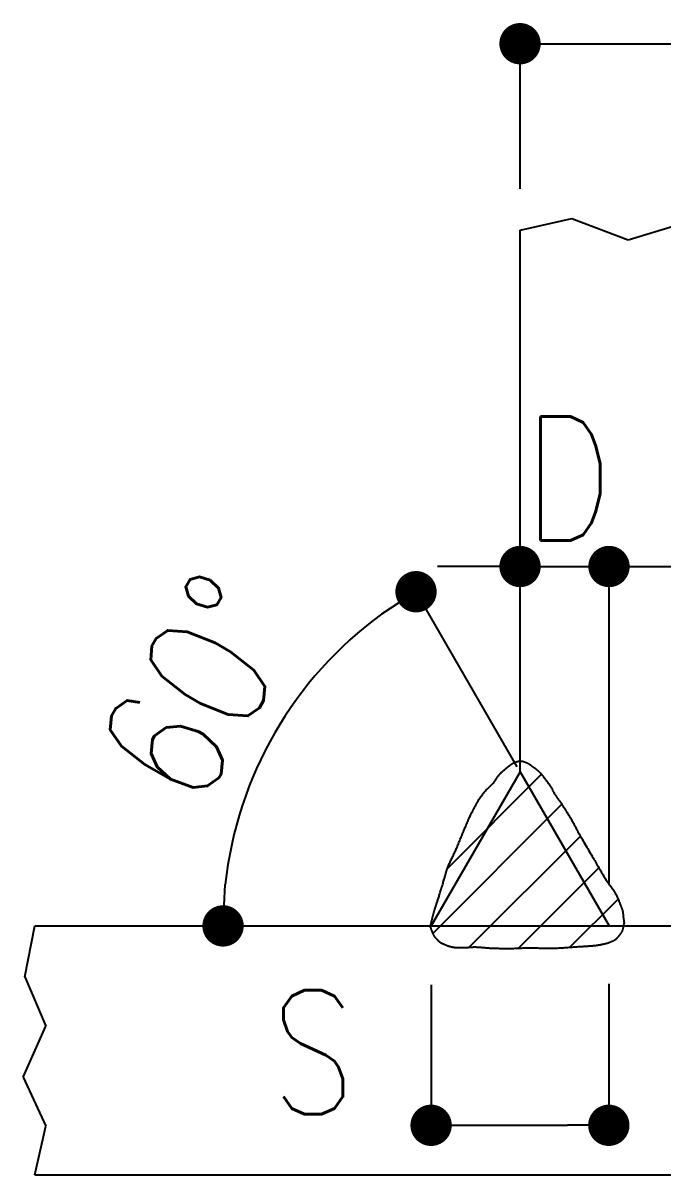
# Model space of a CAD drawing. Header units: millimetres. Extents: x 0 to 29624, y 0 to 14691.
# Drawn here: x 6298.2 to 6422, y 5659.2 to 5882.1 of the extents above; entities that cross this region are included whole.
import ezdxf

# ---------------------------------------------------------------- set-up
doc = ezdxf.new("R2010")
doc.units = ezdxf.units.MM
doc.header["$LTSCALE"] = 5
doc.layers.get('0').update_dxf_attribs({"color": 255})
doc.layers.add('寸法', color=4, linetype='Continuous')
doc.layers.add('金物', color=142, linetype='Continuous')
doc.styles.add('04setumei', font='simplex.shx', dxfattribs={"width": 0.7, "height": 2.5, "bigfont": 'extfont2.shx'})

# ---------------------------------------------------------------- blocks, each defined once
blk = doc.blocks.new('_Dot')
at = {"color": 0, "linetype": 'ByBlock', "lineweight": -2}
blk.add_line((-0.5, 0), (-1, 0), dxfattribs=at)
at = {"color": 0, "linetype": 'ByBlock', "const_width": 0.5}
blk.add_lwpolyline([(-0.25, 0, 1), (0.25, 0, 1)], format="xyb", close=True, dxfattribs=at)

msp = doc.modelspace()

# ---------------------------------------------------------------- linework, layer by layer
at = {"layer": '寸法'}
for p, q in [((6394.346, 5850.012), (6394.346, 5878.063)), ((6402.346, 5878.063), (6437.973, 5878.063)), ((6386.346, 5776.91), (6378.346, 5776.91)), ((6394.346, 5745.175), (6394.346, 5776.91)), ((6394.346, 5776.91), (6411.555, 5776.91)), ((6411.555, 5715.368), (6411.555, 5776.91)), ((6419.555, 5776.91), (6427.555, 5776.91)), ((6393.788, 5738.142), (6374.221, 5772.033)), ((6393.69, 5739.151), (6393.721, 5739.161)), ((6393.721, 5739.161), (6393.751, 5739.17)), ((6393.751, 5739.17), (6393.78, 5739.179)), ((6393.78, 5739.179), (6393.81, 5739.187)), ((6393.81, 5739.187), (6393.84, 5739.195)), ((6393.84, 5739.195), (6393.87, 5739.202)), ((6393.87, 5739.202), (6393.899, 5739.208)), ((6393.899, 5739.208), (6393.927, 5739.214)), ((6393.927, 5739.214), (6393.954, 5739.22)), ((6393.954, 5739.22), (6393.982, 5739.224)), ((6393.982, 5739.224), (6394.009, 5739.228)), ((6394.009, 5739.228), (6394.035, 5739.232)), ((6394.035, 5739.232), (6394.061, 5739.235)), ((6394.061, 5739.235), (6394.088, 5739.238)), ((6394.088, 5739.238), (6394.115, 5739.24)), ((6394.115, 5739.24), (6394.142, 5739.242)), ((6394.142, 5739.242), (6394.169, 5739.244)), ((6394.169, 5739.244), (6394.197, 5739.245)), ((6394.197, 5739.245), (6394.225, 5739.246)), ((6394.225, 5739.246), (6394.254, 5739.247)), ((6394.254, 5739.247), (6394.283, 5739.247)), ((6394.283, 5739.247), (6394.314, 5739.247)), ((6394.314, 5739.247), (6394.346, 5739.247)), ((6394.346, 5739.247), (6394.378, 5739.247)), ((6394.378, 5739.247), (6394.41, 5739.247)), ((6394.41, 5739.247), (6394.442, 5739.247)), ((6394.442, 5739.247), (6394.474, 5739.248)), ((6394.474, 5739.248), (6394.506, 5739.248)), ((6394.506, 5739.248), (6394.539, 5739.248)), ((6394.539, 5739.248), (6394.572, 5739.248)), ((6394.572, 5739.248), (6394.606, 5739.247)), ((6394.606, 5739.247), (6394.641, 5739.246)), ((6394.641, 5739.246), (6394.676, 5739.244)), ((6394.676, 5739.244), (6394.713, 5739.24)), ((6394.713, 5739.24), (6394.751, 5739.236)), ((6394.751, 5739.236), (6394.791, 5739.23)), ((6394.791, 5739.23), (6394.832, 5739.223)), ((6394.832, 5739.223), (6394.875, 5739.215)), ((6394.875, 5739.215), (6394.919, 5739.204)), ((6394.919, 5739.204), (6394.966, 5739.192)), ((6394.966, 5739.192), (6395.016, 5739.178)), ((6395.016, 5739.178), (6395.068, 5739.162)), ((6395.068, 5739.162), (6395.124, 5739.144)), ((6394.346, 5737.175), (6377.137, 5707.368)), ((6390.582, 5736.905), (6390.668, 5736.994)), ((6390.668, 5736.994), (6390.757, 5737.082)), ((6390.757, 5737.082), (6390.849, 5737.169)), ((6390.849, 5737.169), (6390.942, 5737.255)), ((6390.942, 5737.255), (6391.036, 5737.339)), ((6391.036, 5737.339), (6391.131, 5737.422)), ((6391.131, 5737.422), (6391.226, 5737.503)), ((6391.226, 5737.503), (6391.321, 5737.583)), ((6391.321, 5737.583), (6391.414, 5737.66)), ((6391.414, 5737.66), (6391.507, 5737.735)), ((6391.507, 5737.735), (6391.596, 5737.808)), ((6391.596, 5737.808), (6391.683, 5737.878)), ((6391.683, 5737.878), (6391.767, 5737.946)), ((6391.767, 5737.946), (6391.847, 5738.011)), ((6391.847, 5738.011), (6391.922, 5738.072)), ((6391.922, 5738.072), (6391.992, 5738.13)), ((6391.992, 5738.13), (6392.058, 5738.185)), ((6392.058, 5738.185), (6392.12, 5738.237)), ((6392.12, 5738.237), (6392.179, 5738.285)), ((6392.179, 5738.285), (6392.235, 5738.33)), ((6392.235, 5738.33), (6392.288, 5738.372)), ((6392.288, 5738.372), (6392.338, 5738.412)), ((6392.338, 5738.412), (6392.386, 5738.45)), ((6392.386, 5738.45), (6392.432, 5738.485)), ((6392.432, 5738.485), (6392.476, 5738.518)), ((6392.476, 5738.518), (6392.519, 5738.55)), ((6392.519, 5738.55), (6392.561, 5738.58)), ((6392.561, 5738.58), (6392.601, 5738.609)), ((6392.601, 5738.609), (6392.641, 5738.637)), ((6392.641, 5738.637), (6392.68, 5738.664)), ((6392.68, 5738.664), (6392.72, 5738.691)), ((6392.72, 5738.691), (6392.759, 5738.717)), ((6392.759, 5738.717), (6392.799, 5738.743)), ((6392.799, 5738.743), (6392.838, 5738.768)), ((6392.838, 5738.768), (6392.875, 5738.792)), ((6392.875, 5738.792), (6392.912, 5738.813)), ((6392.912, 5738.813), (6392.947, 5738.833)), ((6392.947, 5738.833), (6392.981, 5738.852)), ((6392.981, 5738.852), (6393.013, 5738.869)), ((6393.013, 5738.869), (6393.045, 5738.885)), ((6393.045, 5738.885), (6393.077, 5738.9)), ((6393.077, 5738.9), (6393.107, 5738.915)), ((6393.107, 5738.915), (6393.138, 5738.928)), ((6393.138, 5738.928), (6393.167, 5738.942)), ((6393.167, 5738.942), (6393.197, 5738.954)), ((6393.197, 5738.954), (6393.227, 5738.967)), ((6393.227, 5738.967), (6393.257, 5738.98)), ((6393.257, 5738.98), (6393.287, 5738.992)), ((6393.287, 5738.992), (6393.318, 5739.005)), ((6393.318, 5739.005), (6393.349, 5739.018)), ((6393.349, 5739.018), (6393.381, 5739.032)), ((6393.381, 5739.032), (6393.412, 5739.045)), ((6393.412, 5739.045), (6393.444, 5739.058)), ((6393.444, 5739.058), (6393.475, 5739.071)), ((6393.475, 5739.071), (6393.506, 5739.083)), ((6393.506, 5739.083), (6393.537, 5739.095)), ((6393.537, 5739.095), (6393.568, 5739.108)), ((6393.568, 5739.108), (6393.599, 5739.119)), ((6393.599, 5739.119), (6393.629, 5739.13)), ((6393.629, 5739.13), (6393.66, 5739.141)), ((6393.66, 5739.141), (6393.69, 5739.151)), ((6394.346, 5737.175), (6411.555, 5707.368)), ((6395.124, 5739.144), (6395.183, 5739.125)), ((6395.183, 5739.125), (6395.243, 5739.104)), ((6395.243, 5739.104), (6395.306, 5739.081)), ((6395.306, 5739.081), (6395.369, 5739.058)), ((6395.369, 5739.058), (6395.433, 5739.034)), ((6395.433, 5739.034), (6395.497, 5739.009)), ((6395.497, 5739.009), (6395.561, 5738.983)), ((6395.561, 5738.983), (6395.625, 5738.957)), ((6395.625, 5738.957), (6395.687, 5738.93)), ((6395.687, 5738.93), (6395.748, 5738.904)), ((6395.748, 5738.904), (6395.807, 5738.877)), ((6395.807, 5738.877), (6395.863, 5738.851)), ((6395.863, 5738.851), (6395.917, 5738.825)), ((6395.917, 5738.825), (6395.967, 5738.799)), ((6395.967, 5738.799), (6396.013, 5738.774)), ((6396.013, 5738.774), (6396.057, 5738.749)), ((6396.057, 5738.749), (6396.099, 5738.724)), ((6396.099, 5738.724), (6396.138, 5738.698)), ((6396.138, 5738.698), (6396.175, 5738.673)), ((6396.175, 5738.673), (6396.211, 5738.648)), ((6396.211, 5738.648), (6396.246, 5738.622)), ((6396.246, 5738.622), (6396.28, 5738.596)), ((6396.28, 5738.596), (6396.314, 5738.569)), ((6396.314, 5738.569), (6396.347, 5738.542)), ((6396.347, 5738.542), (6396.382, 5738.514)), ((6396.382, 5738.514), (6396.416, 5738.486)), ((6396.416, 5738.486), (6396.451, 5738.458)), ((6396.451, 5738.458), (6396.488, 5738.428)), ((6396.488, 5738.428), (6396.527, 5738.398)), ((6396.527, 5738.398), (6396.567, 5738.367)), ((6396.567, 5738.367), (6396.61, 5738.335)), ((6396.61, 5738.335), (6396.654, 5738.302)), ((6396.654, 5738.302), (6396.7, 5738.269)), ((6396.7, 5738.269), (6396.746, 5738.236)), ((6396.746, 5738.236), (6396.794, 5738.202)), ((6396.794, 5738.202), (6396.842, 5738.168)), ((6396.842, 5738.168), (6396.891, 5738.134)), ((6396.891, 5738.134), (6396.941, 5738.098)), ((6396.941, 5738.098), (6396.991, 5738.063)), ((6396.991, 5738.063), (6397.042, 5738.026)), ((6397.042, 5738.026), (6397.094, 5737.988)), ((6397.094, 5737.988), (6397.146, 5737.949)), ((6397.146, 5737.949), (6397.198, 5737.909)), ((6397.198, 5737.909), (6397.251, 5737.868)), ((6397.251, 5737.868), (6397.305, 5737.826)), ((6397.305, 5737.826), (6397.359, 5737.783)), ((6397.359, 5737.783), (6397.413, 5737.738)), ((6397.413, 5737.738), (6397.468, 5737.691)), ((6397.468, 5737.691), (6397.522, 5737.645)), ((6397.522, 5737.645), (6397.574, 5737.6)), ((6397.574, 5737.6), (6397.626, 5737.557)), ((6397.626, 5737.557), (6397.678, 5737.514)), ((6397.678, 5737.514), (6397.73, 5737.471)), ((6397.73, 5737.471), (6397.781, 5737.428)), ((6397.781, 5737.428), (6397.834, 5737.383)), ((6397.834, 5737.383), (6397.887, 5737.336)), ((6397.887, 5737.336), (6397.942, 5737.287)), ((6397.942, 5737.287), (6397.998, 5737.234)), ((6397.998, 5737.234), (6398.057, 5737.178)), ((6398.057, 5737.178), (6398.117, 5737.117)), ((6398.117, 5737.117), (6398.181, 5737.051)), ((6398.181, 5737.051), (6398.247, 5736.98)), ((6398.247, 5736.98), (6398.317, 5736.902)), ((6380.291, 5718.505), (6398.488, 5736.702)), ((6388.779, 5734.599), (6388.904, 5734.722)), ((6388.904, 5734.722), (6389.024, 5734.843)), ((6389.024, 5734.843), (6389.138, 5734.964)), ((6389.138, 5734.964), (6389.244, 5735.084)), ((6389.244, 5735.084), (6389.344, 5735.202)), ((6389.344, 5735.202), (6389.436, 5735.318)), ((6389.436, 5735.318), (6389.522, 5735.431)), ((6389.522, 5735.431), (6389.603, 5735.542)), ((6389.603, 5735.542), (6389.679, 5735.651)), ((6389.679, 5735.651), (6389.751, 5735.757)), ((6389.751, 5735.757), (6389.82, 5735.862)), ((6389.82, 5735.862), (6389.886, 5735.964)), ((6389.886, 5735.964), (6389.951, 5736.064)), ((6389.951, 5736.064), (6390.015, 5736.163)), ((6390.015, 5736.163), (6390.079, 5736.26)), ((6390.079, 5736.26), (6390.143, 5736.356)), ((6390.143, 5736.356), (6390.208, 5736.45)), ((6390.208, 5736.45), (6390.276, 5736.543)), ((6390.276, 5736.543), (6390.347, 5736.635)), ((6390.347, 5736.635), (6390.421, 5736.726)), ((6390.421, 5736.726), (6390.499, 5736.816)), ((6390.499, 5736.816), (6390.582, 5736.905)), ((6398.317, 5736.902), (6398.391, 5736.818)), ((6398.391, 5736.818), (6398.468, 5736.726)), ((6398.468, 5736.726), (6398.552, 5736.625)), ((6398.552, 5736.625), (6398.643, 5736.513)), ((6398.643, 5736.513), (6398.739, 5736.393)), ((6398.739, 5736.393), (6398.841, 5736.264)), ((6398.841, 5736.264), (6398.947, 5736.129)), ((6398.947, 5736.129), (6399.056, 5735.988)), ((6399.056, 5735.988), (6399.166, 5735.843)), ((6399.166, 5735.843), (6399.279, 5735.695)), ((6399.279, 5735.695), (6399.391, 5735.546)), ((6399.391, 5735.546), (6399.503, 5735.396)), ((6399.503, 5735.396), (6399.613, 5735.247)), ((6399.613, 5735.247), (6399.72, 5735.1)), ((6399.72, 5735.1), (6399.824, 5734.956)), ((6399.824, 5734.956), (6399.923, 5734.817)), ((6399.923, 5734.817), (6400.017, 5734.683)), ((6386.747, 5732.383), (6386.872, 5732.565)), ((6386.872, 5732.565), (6386.997, 5732.741)), ((6386.997, 5732.741), (6387.125, 5732.91)), ((6387.125, 5732.91), (6387.257, 5733.073)), ((6387.257, 5733.073), (6387.393, 5733.231)), ((6387.393, 5733.231), (6387.531, 5733.385)), ((6387.531, 5733.385), (6387.671, 5733.534)), ((6387.671, 5733.534), (6387.813, 5733.678)), ((6387.813, 5733.678), (6387.955, 5733.819)), ((6387.955, 5733.819), (6388.097, 5733.956)), ((6388.097, 5733.956), (6388.239, 5734.09)), ((6388.239, 5734.09), (6388.378, 5734.22)), ((6388.378, 5734.22), (6388.515, 5734.349)), ((6388.515, 5734.349), (6388.649, 5734.475)), ((6388.649, 5734.475), (6388.779, 5734.599)), ((6400.017, 5734.683), (6400.104, 5734.557)), ((6400.104, 5734.557), (6400.184, 5734.439)), ((6400.184, 5734.439), (6400.255, 5734.329)), ((6400.255, 5734.329), (6400.321, 5734.224)), ((6400.321, 5734.224), (6400.379, 5734.124)), ((6400.379, 5734.124), (6400.433, 5734.028)), ((6400.433, 5734.028), (6400.483, 5733.937)), ((6400.483, 5733.937), (6400.528, 5733.848)), ((6400.528, 5733.848), (6400.571, 5733.761)), ((6400.571, 5733.761), (6400.613, 5733.676)), ((6400.613, 5733.676), (6400.653, 5733.591)), ((6400.653, 5733.591), (6400.693, 5733.508)), ((6400.693, 5733.508), (6400.734, 5733.423)), ((6400.734, 5733.423), (6400.777, 5733.337)), ((6400.777, 5733.337), (6400.821, 5733.249)), ((6400.821, 5733.249), (6400.869, 5733.159)), ((6400.869, 5733.159), (6400.922, 5733.066)), ((6400.922, 5733.066), (6400.978, 5732.969)), ((6400.978, 5732.969), (6401.041, 5732.867)), ((6401.041, 5732.867), (6401.109, 5732.762)), ((6401.109, 5732.762), (6401.179, 5732.658)), ((6401.179, 5732.658), (6401.25, 5732.552)), ((6401.25, 5732.552), (6401.324, 5732.446)), ((6377.442, 5705.921), (6402.422, 5730.901)), ((6385.422, 5730.096), (6385.536, 5730.313)), ((6385.536, 5730.313), (6385.652, 5730.53)), ((6385.652, 5730.53), (6385.77, 5730.747)), ((6385.77, 5730.747), (6385.888, 5730.962)), ((6385.888, 5730.962), (6386.008, 5731.176)), ((6386.008, 5731.176), (6386.129, 5731.387)), ((6386.129, 5731.387), (6386.251, 5731.595)), ((6386.251, 5731.595), (6386.374, 5731.799)), ((6386.374, 5731.799), (6386.498, 5731.999)), ((6386.498, 5731.999), (6386.622, 5732.194)), ((6386.622, 5732.194), (6386.747, 5732.383)), ((6401.324, 5732.446), (6401.4, 5732.339)), ((6401.4, 5732.339), (6401.477, 5732.231)), ((6401.477, 5732.231), (6401.557, 5732.121)), ((6401.557, 5732.121), (6401.639, 5732.01)), ((6401.639, 5732.01), (6401.722, 5731.897)), ((6401.722, 5731.897), (6401.806, 5731.781)), ((6401.806, 5731.781), (6401.892, 5731.663)), ((6401.892, 5731.663), (6401.979, 5731.542)), ((6401.979, 5731.542), (6402.067, 5731.419)), ((6402.067, 5731.419), (6402.156, 5731.292)), ((6402.156, 5731.292), (6402.246, 5731.161)), ((6402.246, 5731.161), (6402.338, 5731.027)), ((6402.338, 5731.027), (6402.43, 5730.889)), ((6402.43, 5730.889), (6402.523, 5730.747)), ((6402.523, 5730.747), (6402.619, 5730.601)), ((6402.619, 5730.601), (6402.717, 5730.452)), ((6402.717, 5730.452), (6402.816, 5730.298)), ((6402.816, 5730.298), (6402.918, 5730.142)), ((6384.384, 5727.975), (6384.479, 5728.187)), ((6384.479, 5728.187), (6384.575, 5728.399)), ((6384.575, 5728.399), (6384.674, 5728.61)), ((6384.674, 5728.61), (6384.774, 5728.821)), ((6384.774, 5728.821), (6384.877, 5729.031)), ((6384.877, 5729.031), (6384.981, 5729.24)), ((6384.981, 5729.24), (6385.088, 5729.451)), ((6385.088, 5729.451), (6385.197, 5729.664)), ((6385.197, 5729.664), (6385.309, 5729.879)), ((6385.309, 5729.879), (6385.422, 5730.096)), ((6402.918, 5730.142), (6403.021, 5729.983)), ((6403.021, 5729.983), (6403.124, 5729.821)), ((6403.124, 5729.821), (6403.229, 5729.656)), ((6403.229, 5729.656), (6403.335, 5729.489)), ((6403.335, 5729.489), (6403.441, 5729.321)), ((6403.441, 5729.321), (6403.547, 5729.15)), ((6403.547, 5729.15), (6403.654, 5728.979)), ((6403.654, 5728.979), (6403.76, 5728.806)), ((6403.76, 5728.806), (6403.866, 5728.632)), ((6403.866, 5728.632), (6403.971, 5728.457)), ((6403.971, 5728.457), (6404.076, 5728.282)), ((6404.076, 5728.282), (6404.179, 5728.106)), ((6404.179, 5728.106), (6404.28, 5727.933)), ((6383.39, 5725.633), (6383.48, 5725.846)), ((6383.48, 5725.846), (6383.57, 5726.058)), ((6383.57, 5726.058), (6383.659, 5726.271)), ((6383.659, 5726.271), (6383.748, 5726.484)), ((6383.748, 5726.484), (6383.837, 5726.697)), ((6383.837, 5726.697), (6383.927, 5726.911)), ((6383.927, 5726.911), (6384.017, 5727.124)), ((6384.017, 5727.124), (6384.107, 5727.337)), ((6384.107, 5727.337), (6384.198, 5727.55)), ((6384.198, 5727.55), (6384.29, 5727.762)), ((6384.29, 5727.762), (6384.384, 5727.975)), ((6404.28, 5727.933), (6404.378, 5727.761)), ((6404.378, 5727.761), (6404.473, 5727.591)), ((6404.473, 5727.591), (6404.567, 5727.423)), ((6404.567, 5727.423), (6404.66, 5727.254)), ((6404.66, 5727.254), (6404.752, 5727.084)), ((6404.752, 5727.084), (6404.844, 5726.912)), ((6404.844, 5726.912), (6404.937, 5726.738)), ((6404.937, 5726.738), (6405.032, 5726.561)), ((6405.032, 5726.561), (6405.129, 5726.38)), ((6405.129, 5726.38), (6405.228, 5726.194)), ((6405.228, 5726.194), (6405.332, 5726.002)), ((6405.332, 5726.002), (6405.44, 5725.803)), ((6405.44, 5725.803), (6405.553, 5725.597)), ((6382.511, 5723.481), (6382.597, 5723.696)), ((6382.597, 5723.696), (6382.684, 5723.911)), ((6382.684, 5723.911), (6382.771, 5724.127)), ((6382.771, 5724.127), (6382.858, 5724.343)), ((6382.858, 5724.343), (6382.945, 5724.559)), ((6382.945, 5724.559), (6383.033, 5724.776)), ((6383.033, 5724.776), (6383.121, 5724.991)), ((6383.121, 5724.991), (6383.21, 5725.206)), ((6383.21, 5725.206), (6383.3, 5725.42)), ((6383.3, 5725.42), (6383.39, 5725.633)), ((6384.493, 5703.237), (6406.02, 5724.765)), ((6405.553, 5725.597), (6405.672, 5725.383)), ((6405.672, 5725.383), (6405.797, 5725.159)), ((6405.797, 5725.159), (6405.928, 5724.926)), ((6405.928, 5724.926), (6406.069, 5724.679)), ((6406.069, 5724.679), (6406.219, 5724.417)), ((6406.219, 5724.417), (6406.377, 5724.142)), ((6406.377, 5724.142), (6406.542, 5723.856)), ((6406.542, 5723.856), (6406.713, 5723.56)), ((6406.713, 5723.56), (6406.888, 5723.258)), ((6381.54, 5721.232), (6381.633, 5721.43)), ((6381.633, 5721.43), (6381.726, 5721.628)), ((6381.726, 5721.628), (6381.816, 5721.827)), ((6381.816, 5721.827), (6381.905, 5722.026)), ((6381.905, 5722.026), (6381.992, 5722.227)), ((6381.992, 5722.227), (6382.079, 5722.431)), ((6382.079, 5722.431), (6382.166, 5722.637)), ((6382.166, 5722.637), (6382.252, 5722.846)), ((6382.252, 5722.846), (6382.338, 5723.056)), ((6382.338, 5723.056), (6382.425, 5723.268)), ((6382.425, 5723.268), (6382.511, 5723.481)), ((6406.888, 5723.258), (6407.067, 5722.95)), ((6407.067, 5722.95), (6407.249, 5722.638)), ((6407.249, 5722.638), (6407.431, 5722.324)), ((6407.431, 5722.324), (6407.613, 5722.012)), ((6407.613, 5722.012), (6407.795, 5721.701)), ((6407.795, 5721.701), (6407.973, 5721.395)), ((6407.973, 5721.395), (6408.148, 5721.095)), ((6380.488, 5719.011), (6380.56, 5719.182)), ((6380.56, 5719.182), (6380.637, 5719.355)), ((6380.637, 5719.355), (6380.718, 5719.532)), ((6380.718, 5719.532), (6380.802, 5719.712)), ((6380.802, 5719.712), (6380.889, 5719.895)), ((6380.889, 5719.895), (6380.978, 5720.08)), ((6380.978, 5720.08), (6381.07, 5720.267)), ((6381.07, 5720.267), (6381.162, 5720.457)), ((6381.162, 5720.457), (6381.256, 5720.648)), ((6381.256, 5720.648), (6381.351, 5720.842)), ((6381.351, 5720.842), (6381.445, 5721.036)), ((6381.445, 5721.036), (6381.54, 5721.232)), ((6408.148, 5721.095), (6408.319, 5720.803)), ((6408.319, 5720.803), (6408.483, 5720.521)), ((6408.483, 5720.521), (6408.641, 5720.252)), ((6408.641, 5720.252), (6408.791, 5719.996)), ((6408.791, 5719.996), (6408.933, 5719.752)), ((6408.933, 5719.752), (6409.072, 5719.514)), ((6409.072, 5719.514), (6409.206, 5719.283)), ((6409.206, 5719.283), (6409.337, 5719.057)), ((6379.774, 5716.735), (6379.817, 5716.888)), ((6379.817, 5716.888), (6379.858, 5717.035)), ((6379.858, 5717.035), (6379.896, 5717.177)), ((6379.896, 5717.177), (6379.933, 5717.313)), ((6379.933, 5717.313), (6379.968, 5717.447)), ((6379.968, 5717.447), (6380.004, 5717.578)), ((6380.004, 5717.578), (6380.04, 5717.709)), ((6380.04, 5717.709), (6380.076, 5717.839)), ((6380.076, 5717.839), (6380.115, 5717.97)), ((6380.115, 5717.97), (6380.157, 5718.104)), ((6380.157, 5718.104), (6380.2, 5718.241)), ((6380.2, 5718.241), (6380.248, 5718.382)), ((6380.248, 5718.382), (6380.3, 5718.529)), ((6380.3, 5718.529), (6380.357, 5718.683)), ((6380.357, 5718.683), (6380.419, 5718.844)), ((6380.419, 5718.844), (6380.488, 5719.011)), ((6394.054, 5703.064), (6409.598, 5718.607)), ((6409.337, 5719.057), (6409.464, 5718.837)), ((6409.464, 5718.837), (6409.589, 5718.622)), ((6409.589, 5718.622), (6409.711, 5718.412)), ((6409.711, 5718.412), (6409.83, 5718.207)), ((6409.83, 5718.207), (6409.947, 5718.005)), ((6409.947, 5718.005), (6410.064, 5717.807)), ((6410.064, 5717.807), (6410.178, 5717.613)), ((6410.178, 5717.613), (6410.292, 5717.422)), ((6410.292, 5717.422), (6410.405, 5717.233)), ((6410.405, 5717.233), (6410.518, 5717.047)), ((6410.518, 5717.047), (6410.63, 5716.863)), ((6379.115, 5714.539), (6379.182, 5714.761)), ((6379.182, 5714.761), (6379.248, 5714.982)), ((6379.248, 5714.982), (6379.314, 5715.202)), ((6379.314, 5715.202), (6379.38, 5715.418)), ((6379.38, 5715.418), (6379.443, 5715.629)), ((6379.443, 5715.629), (6379.505, 5715.835)), ((6379.505, 5715.835), (6379.565, 5716.034)), ((6379.565, 5716.034), (6379.623, 5716.224)), ((6379.623, 5716.224), (6379.677, 5716.404)), ((6379.677, 5716.404), (6379.728, 5716.574)), ((6379.728, 5716.574), (6379.774, 5716.735)), ((6410.63, 5716.863), (6410.744, 5716.68)), ((6410.744, 5716.68), (6410.858, 5716.498)), ((6410.858, 5716.498), (6410.973, 5716.319)), ((6410.973, 5716.319), (6411.088, 5716.144)), ((6411.088, 5716.144), (6411.205, 5715.973)), ((6411.205, 5715.973), (6411.321, 5715.806)), ((6411.321, 5715.806), (6411.436, 5715.642)), ((6411.436, 5715.642), (6411.551, 5715.481)), ((6411.551, 5715.481), (6411.666, 5715.323)), ((6411.666, 5715.323), (6411.778, 5715.168)), ((6411.778, 5715.168), (6411.89, 5715.015)), ((6411.89, 5715.015), (6411.999, 5714.863)), ((6411.999, 5714.863), (6412.106, 5714.713)), ((6412.106, 5714.713), (6412.211, 5714.565)), ((6378.457, 5712.401), (6378.51, 5712.565)), ((6378.51, 5712.565), (6378.563, 5712.732)), ((6378.563, 5712.732), (6378.616, 5712.903)), ((6378.616, 5712.903), (6378.672, 5713.081)), ((6378.672, 5713.081), (6378.73, 5713.27)), ((6378.73, 5713.27), (6378.79, 5713.467)), ((6378.79, 5713.467), (6378.853, 5713.672)), ((6378.853, 5713.672), (6378.917, 5713.883)), ((6378.917, 5713.883), (6378.982, 5714.098)), ((6378.982, 5714.098), (6379.048, 5714.318)), ((6379.048, 5714.318), (6379.115, 5714.539)), ((6403.971, 5703.246), (6413.298, 5712.572)), ((6412.211, 5714.565), (6412.312, 5714.418)), ((6412.312, 5714.418), (6412.41, 5714.271)), ((6412.41, 5714.271), (6412.505, 5714.125)), ((6412.505, 5714.125), (6412.596, 5713.979)), ((6412.596, 5713.979), (6412.683, 5713.833)), ((6412.683, 5713.833), (6412.765, 5713.687)), ((6412.765, 5713.687), (6412.845, 5713.539)), ((6412.845, 5713.539), (6412.921, 5713.392)), ((6412.921, 5713.392), (6412.994, 5713.244)), ((6412.994, 5713.244), (6413.064, 5713.097)), ((6413.064, 5713.097), (6413.132, 5712.951)), ((6413.132, 5712.951), (6413.197, 5712.807)), ((6413.197, 5712.807), (6413.259, 5712.664)), ((6413.259, 5712.664), (6413.319, 5712.523)), ((6413.319, 5712.523), (6413.376, 5712.385)), ((6377.73, 5710.142), (6377.756, 5710.228)), ((6377.756, 5710.228), (6377.783, 5710.32)), ((6377.783, 5710.32), (6377.812, 5710.418)), ((6377.812, 5710.418), (6377.844, 5710.521)), ((6377.844, 5710.521), (6377.878, 5710.631)), ((6377.878, 5710.631), (6377.914, 5710.744)), ((6377.914, 5710.744), (6377.952, 5710.861)), ((6377.952, 5710.861), (6377.991, 5710.982)), ((6377.991, 5710.982), (6378.032, 5711.107)), ((6378.032, 5711.107), (6378.074, 5711.235)), ((6378.074, 5711.235), (6378.118, 5711.367)), ((6378.118, 5711.367), (6378.163, 5711.503)), ((6378.163, 5711.503), (6378.209, 5711.643)), ((6378.209, 5711.643), (6378.257, 5711.787)), ((6378.257, 5711.787), (6378.306, 5711.935)), ((6378.306, 5711.935), (6378.355, 5712.087)), ((6378.355, 5712.087), (6378.406, 5712.242)), ((6378.406, 5712.242), (6378.457, 5712.401)), ((6413.376, 5712.385), (6413.431, 5712.251)), ((6413.431, 5712.251), (6413.484, 5712.119)), ((6413.484, 5712.119), (6413.536, 5711.992)), ((6413.536, 5711.992), (6413.585, 5711.869)), ((6413.585, 5711.869), (6413.633, 5711.75)), ((6413.633, 5711.75), (6413.679, 5711.636)), ((6413.679, 5711.636), (6413.723, 5711.529)), ((6413.723, 5711.529), (6413.765, 5711.427)), ((6413.765, 5711.427), (6413.805, 5711.332)), ((6413.805, 5711.332), (6413.841, 5711.243)), ((6413.841, 5711.243), (6413.875, 5711.158)), ((6413.875, 5711.158), (6413.907, 5711.079)), ((6413.907, 5711.079), (6413.936, 5711.003)), ((6413.936, 5711.003), (6413.964, 5710.931)), ((6413.964, 5710.931), (6413.99, 5710.861)), ((6413.99, 5710.861), (6414.014, 5710.794)), ((6414.014, 5710.794), (6414.036, 5710.728)), ((6414.036, 5710.728), (6414.057, 5710.664)), ((6414.057, 5710.664), (6414.078, 5710.599)), ((6414.078, 5710.599), (6414.097, 5710.535)), ((6414.097, 5710.535), (6414.116, 5710.47)), ((6414.116, 5710.47), (6414.134, 5710.404)), ((6414.134, 5710.404), (6414.152, 5710.336)), ((6414.152, 5710.336), (6414.169, 5710.265)), ((6414.169, 5710.265), (6414.186, 5710.193)), ((6414.186, 5710.193), (6414.2, 5710.122)), ((6377.176, 5707.941), (6377.187, 5707.991)), ((6377.187, 5707.991), (6377.198, 5708.043)), ((6377.198, 5708.043), (6377.21, 5708.096)), ((6377.21, 5708.096), (6377.222, 5708.151)), ((6377.222, 5708.151), (6377.234, 5708.206)), ((6377.234, 5708.206), (6377.247, 5708.264)), ((6377.247, 5708.264), (6377.261, 5708.322)), ((6377.261, 5708.322), (6377.275, 5708.382)), ((6377.275, 5708.382), (6377.289, 5708.444)), ((6377.289, 5708.444), (6377.304, 5708.506)), ((6377.304, 5708.506), (6377.319, 5708.57)), ((6377.319, 5708.57), (6377.334, 5708.635)), ((6377.334, 5708.635), (6377.35, 5708.7)), ((6377.35, 5708.7), (6377.367, 5708.767)), ((6377.367, 5708.767), (6377.383, 5708.834)), ((6377.383, 5708.834), (6377.4, 5708.902)), ((6377.4, 5708.902), (6377.417, 5708.97)), ((6377.417, 5708.97), (6377.435, 5709.039)), ((6377.435, 5709.039), (6377.452, 5709.108)), ((6377.452, 5709.108), (6377.47, 5709.177)), ((6377.47, 5709.177), (6377.488, 5709.247)), ((6377.488, 5709.247), (6377.507, 5709.316)), ((6377.507, 5709.316), (6377.524, 5709.382)), ((6377.524, 5709.382), (6377.541, 5709.447)), ((6377.541, 5709.447), (6377.557, 5709.511)), ((6377.557, 5709.511), (6377.574, 5709.575)), ((6377.574, 5709.575), (6377.591, 5709.639)), ((6377.591, 5709.639), (6377.608, 5709.704)), ((6377.608, 5709.704), (6377.626, 5709.77)), ((6377.626, 5709.77), (6377.644, 5709.839)), ((6377.644, 5709.839), (6377.664, 5709.909)), ((6377.664, 5709.909), (6377.684, 5709.983)), ((6377.684, 5709.983), (6377.706, 5710.06)), ((6377.706, 5710.06), (6377.73, 5710.142)), ((6414.2, 5710.122), (6414.213, 5710.052)), ((6414.213, 5710.052), (6414.225, 5709.981)), ((6414.225, 5709.981), (6414.235, 5709.912)), ((6414.235, 5709.912), (6414.244, 5709.843)), ((6414.244, 5709.843), (6414.251, 5709.774)), ((6414.251, 5709.774), (6414.259, 5709.705)), ((6414.259, 5709.705), (6414.265, 5709.636)), ((6414.265, 5709.636), (6414.271, 5709.567)), ((6414.271, 5709.567), (6414.277, 5709.498)), ((6414.277, 5709.498), (6414.283, 5709.429)), ((6414.283, 5709.429), (6414.289, 5709.359)), ((6414.289, 5709.359), (6414.295, 5709.289)), ((6414.295, 5709.289), (6414.302, 5709.219)), ((6414.302, 5709.219), (6414.31, 5709.147)), ((6414.31, 5709.147), (6414.318, 5709.076)), ((6414.318, 5709.076), (6414.327, 5709.002)), ((6414.327, 5709.002), (6414.337, 5708.928)), ((6414.337, 5708.928), (6414.348, 5708.851)), ((6414.348, 5708.851), (6414.359, 5708.774)), ((6414.359, 5708.774), (6414.371, 5708.696)), ((6414.371, 5708.696), (6414.382, 5708.617)), ((6414.382, 5708.617), (6414.394, 5708.538)), ((6414.394, 5708.538), (6414.405, 5708.46)), ((6414.405, 5708.46), (6414.416, 5708.382)), ((6414.416, 5708.382), (6414.427, 5708.304)), ((6414.427, 5708.304), (6414.436, 5708.228)), ((6414.436, 5708.228), (6414.445, 5708.153)), ((6414.445, 5708.153), (6414.452, 5708.08)), ((6414.452, 5708.08), (6414.458, 5708.009)), ((6414.458, 5708.009), (6414.463, 5707.941)), ((6377.049, 5707.123), (6377.05, 5707.148)), ((6377.05, 5707.099), (6377.049, 5707.123)), ((6377.05, 5707.148), (6377.051, 5707.173)), ((6377.05, 5707.075), (6377.05, 5707.099)), ((6377.05, 5707.075), (6377.052, 5707.049)), ((6377.051, 5707.173), (6377.053, 5707.198)), ((6377.052, 5707.049), (6377.054, 5707.023)), ((6377.053, 5707.198), (6377.056, 5707.224)), ((6377.054, 5707.023), (6377.058, 5706.997)), ((6377.056, 5707.224), (6377.058, 5707.252)), ((6377.058, 5707.252), (6377.062, 5707.281)), ((6377.058, 5706.997), (6377.062, 5706.968)), ((6377.062, 5707.281), (6377.065, 5707.312)), ((6377.062, 5706.968), (6377.067, 5706.938)), ((6377.065, 5707.312), (6377.069, 5707.345)), ((6377.067, 5706.938), (6377.074, 5706.906)), ((6377.069, 5707.345), (6377.074, 5707.38)), ((6377.074, 5707.38), (6377.078, 5707.417)), ((6377.074, 5706.906), (6377.081, 5706.873)), ((6377.078, 5707.417), (6377.084, 5707.455)), ((6377.081, 5706.873), (6377.089, 5706.839)), ((6377.084, 5707.455), (6377.09, 5707.494)), ((6377.089, 5706.839), (6377.098, 5706.805)), ((6377.09, 5707.494), (6377.096, 5707.534)), ((6377.096, 5707.534), (6377.103, 5707.575)), ((6377.098, 5706.805), (6377.108, 5706.77)), ((6377.103, 5707.575), (6377.11, 5707.617)), ((6377.108, 5706.77), (6377.119, 5706.736)), ((6377.11, 5707.617), (6377.118, 5707.66)), ((6377.118, 5707.66), (6377.127, 5707.704)), ((6377.119, 5706.736), (6377.131, 5706.7)), ((6377.127, 5707.704), (6377.136, 5707.749)), ((6377.131, 5706.7), (6377.143, 5706.664)), ((6377.136, 5707.749), (6377.145, 5707.795)), ((6377.143, 5706.664), (6377.156, 5706.627)), ((6377.145, 5707.795), (6377.155, 5707.843)), ((6377.155, 5707.843), (6377.165, 5707.891)), ((6377.156, 5706.627), (6377.17, 5706.589)), ((6377.165, 5707.891), (6377.176, 5707.941)), ((6377.17, 5706.589), (6377.185, 5706.551)), ((6377.185, 5706.551), (6377.2, 5706.511)), ((6377.2, 5706.511), (6377.217, 5706.471)), ((6377.217, 5706.471), (6377.234, 5706.43)), ((6377.234, 5706.43), (6377.252, 5706.388)), ((6377.252, 5706.388), (6377.271, 5706.344)), ((6377.271, 5706.344), (6377.291, 5706.3)), ((6377.291, 5706.3), (6377.311, 5706.254)), ((6377.311, 5706.254), (6377.331, 5706.207)), ((6377.331, 5706.207), (6377.35, 5706.159)), ((6377.35, 5706.159), (6377.37, 5706.11)), ((6377.37, 5706.11), (6377.389, 5706.061)), ((6377.389, 5706.061), (6377.408, 5706.01)), ((6377.408, 5706.01), (6377.428, 5705.958)), ((6377.428, 5705.958), (6377.449, 5705.905)), ((6377.449, 5705.905), (6377.471, 5705.851)), ((6377.471, 5705.851), (6377.495, 5705.797)), ((6377.495, 5705.797), (6377.52, 5705.741)), ((6377.52, 5705.741), (6377.548, 5705.685)), ((6413.718, 5705.712), (6413.762, 5705.768)), ((6413.762, 5705.768), (6413.805, 5705.824)), ((6413.805, 5705.824), (6413.847, 5705.88)), ((6413.847, 5705.88), (6413.889, 5705.935)), ((6413.889, 5705.935), (6413.928, 5705.99)), ((6413.928, 5705.99), (6413.966, 5706.045)), ((6413.966, 5706.045), (6414.002, 5706.099)), ((6414.002, 5706.099), (6414.036, 5706.151)), ((6414.036, 5706.151), (6414.067, 5706.202)), ((6414.067, 5706.202), (6414.095, 5706.251)), ((6414.095, 5706.251), (6414.12, 5706.299)), ((6414.12, 5706.299), (6414.142, 5706.345)), ((6414.142, 5706.345), (6414.162, 5706.39)), ((6414.162, 5706.39), (6414.18, 5706.435)), ((6414.18, 5706.435), (6414.195, 5706.478)), ((6414.195, 5706.478), (6414.209, 5706.521)), ((6414.209, 5706.521), (6414.222, 5706.564)), ((6414.222, 5706.564), (6414.234, 5706.606)), ((6414.234, 5706.606), (6414.244, 5706.648)), ((6414.244, 5706.648), (6414.253, 5706.69)), ((6414.253, 5706.69), (6414.263, 5706.732)), ((6414.263, 5706.732), (6414.271, 5706.775)), ((6414.271, 5706.775), (6414.28, 5706.818)), ((6414.28, 5706.818), (6414.289, 5706.861)), ((6414.289, 5706.861), (6414.298, 5706.904)), ((6414.298, 5706.904), (6414.307, 5706.949)), ((6414.307, 5706.949), (6414.318, 5706.994)), ((6414.318, 5706.994), (6414.329, 5707.04)), ((6414.329, 5707.04), (6414.341, 5707.084)), ((6414.341, 5707.084), (6414.352, 5707.128)), ((6414.352, 5707.128), (6414.364, 5707.172)), ((6414.364, 5707.172), (6414.376, 5707.216)), ((6414.376, 5707.216), (6414.388, 5707.259)), ((6414.388, 5707.259), (6414.399, 5707.303)), ((6414.399, 5707.303), (6414.41, 5707.348)), ((6414.41, 5707.348), (6414.42, 5707.393)), ((6414.42, 5707.393), (6414.43, 5707.44)), ((6414.43, 5707.44), (6414.439, 5707.488)), ((6414.439, 5707.488), (6414.447, 5707.537)), ((6414.447, 5707.537), (6414.454, 5707.587)), ((6414.454, 5707.587), (6414.459, 5707.64)), ((6414.459, 5707.64), (6414.463, 5707.695)), ((6414.463, 5707.941), (6414.466, 5707.875)), ((6414.463, 5707.695), (6414.466, 5707.752)), ((6414.466, 5707.875), (6414.467, 5707.812)), ((6414.466, 5707.752), (6414.467, 5707.812)), ((6377.548, 5705.685), (6377.578, 5705.628)), ((6377.578, 5705.628), (6377.611, 5705.57)), ((6377.611, 5705.57), (6377.647, 5705.511)), ((6377.647, 5705.511), (6377.686, 5705.452)), ((6377.686, 5705.452), (6377.729, 5705.392)), ((6377.729, 5705.392), (6377.776, 5705.331)), ((6377.776, 5705.331), (6377.827, 5705.269)), ((6377.827, 5705.269), (6377.879, 5705.204)), ((6377.879, 5705.204), (6377.933, 5705.137)), ((6377.933, 5705.137), (6377.989, 5705.069)), ((6377.989, 5705.069), (6378.048, 5705)), ((6378.048, 5705), (6378.109, 5704.929)), ((6378.109, 5704.929), (6378.173, 5704.858)), ((6378.173, 5704.858), (6378.239, 5704.787)), ((6378.239, 5704.787), (6378.308, 5704.715)), ((6378.308, 5704.715), (6378.381, 5704.643)), ((6378.381, 5704.643), (6378.456, 5704.572)), ((6378.456, 5704.572), (6378.536, 5704.502)), ((6378.536, 5704.502), (6378.619, 5704.433)), ((6378.619, 5704.433), (6378.705, 5704.366)), ((6378.705, 5704.366), (6378.795, 5704.3)), ((6378.795, 5704.3), (6378.889, 5704.237)), ((6378.889, 5704.237), (6378.987, 5704.175)), ((6378.987, 5704.175), (6379.091, 5704.115)), ((6379.091, 5704.115), (6379.2, 5704.054)), ((6379.2, 5704.054), (6379.315, 5703.994)), ((6379.315, 5703.994), (6379.435, 5703.933)), ((6379.435, 5703.933), (6379.559, 5703.873)), ((6379.559, 5703.873), (6379.687, 5703.813)), ((6379.687, 5703.813), (6379.818, 5703.755)), ((6379.818, 5703.755), (6379.951, 5703.698)), ((6379.951, 5703.698), (6380.087, 5703.642)), ((6380.087, 5703.642), (6380.225, 5703.589)), ((6380.225, 5703.589), (6380.364, 5703.538)), ((6380.364, 5703.538), (6380.503, 5703.489)), ((6407.65, 5703.488), (6407.829, 5703.501)), ((6407.829, 5703.501), (6408.004, 5703.514)), ((6408.004, 5703.514), (6408.175, 5703.528)), ((6408.175, 5703.528), (6408.343, 5703.542)), ((6408.343, 5703.542), (6408.507, 5703.558)), ((6408.507, 5703.558), (6408.668, 5703.575)), ((6408.668, 5703.575), (6408.826, 5703.593)), ((6408.826, 5703.593), (6408.979, 5703.612)), ((6408.979, 5703.612), (6409.129, 5703.632)), ((6409.129, 5703.632), (6409.274, 5703.652)), ((6409.274, 5703.652), (6409.416, 5703.673)), ((6409.416, 5703.673), (6409.554, 5703.695)), ((6409.554, 5703.695), (6409.688, 5703.717)), ((6409.688, 5703.717), (6409.817, 5703.74)), ((6409.817, 5703.74), (6409.943, 5703.763)), ((6409.943, 5703.763), (6410.066, 5703.786)), ((6410.066, 5703.786), (6410.185, 5703.809)), ((6410.185, 5703.809), (6410.301, 5703.833)), ((6410.301, 5703.833), (6410.412, 5703.856)), ((6410.412, 5703.856), (6410.52, 5703.879)), ((6410.52, 5703.879), (6410.625, 5703.902)), ((6410.625, 5703.902), (6410.726, 5703.924)), ((6410.726, 5703.924), (6410.824, 5703.946)), ((6410.824, 5703.946), (6410.917, 5703.968)), ((6410.917, 5703.968), (6411.004, 5703.99)), ((6411.004, 5703.99), (6411.086, 5704.011)), ((6411.086, 5704.011), (6411.163, 5704.032)), ((6411.163, 5704.032), (6411.235, 5704.054)), ((6411.235, 5704.054), (6411.304, 5704.075)), ((6411.304, 5704.075), (6411.369, 5704.096)), ((6411.369, 5704.096), (6411.43, 5704.117)), ((6411.43, 5704.117), (6411.49, 5704.138)), ((6411.49, 5704.138), (6411.548, 5704.16)), ((6411.548, 5704.16), (6411.604, 5704.182)), ((6411.604, 5704.182), (6411.659, 5704.203)), ((6411.659, 5704.203), (6411.714, 5704.226)), ((6411.714, 5704.226), (6411.769, 5704.248)), ((6411.769, 5704.248), (6411.824, 5704.271)), ((6411.824, 5704.271), (6411.881, 5704.294)), ((6411.881, 5704.294), (6411.939, 5704.318)), ((6411.939, 5704.318), (6411.998, 5704.342)), ((6411.998, 5704.342), (6412.056, 5704.367)), ((6412.056, 5704.367), (6412.113, 5704.391)), ((6412.113, 5704.391), (6412.171, 5704.415)), ((6412.171, 5704.415), (6412.227, 5704.439)), ((6412.227, 5704.439), (6412.283, 5704.464)), ((6412.283, 5704.464), (6412.337, 5704.489)), ((6412.337, 5704.489), (6412.391, 5704.514)), ((6412.391, 5704.514), (6412.444, 5704.54)), ((6412.444, 5704.54), (6412.496, 5704.566)), ((6412.496, 5704.566), (6412.547, 5704.593)), ((6412.547, 5704.593), (6412.597, 5704.62)), ((6412.597, 5704.62), (6412.647, 5704.648)), ((6412.647, 5704.648), (6412.694, 5704.676)), ((6412.694, 5704.676), (6412.741, 5704.705)), ((6412.741, 5704.705), (6412.787, 5704.734)), ((6412.787, 5704.734), (6412.831, 5704.764)), ((6412.831, 5704.764), (6412.874, 5704.795)), ((6412.874, 5704.795), (6412.914, 5704.826)), ((6412.914, 5704.826), (6412.953, 5704.856)), ((6412.953, 5704.856), (6412.99, 5704.888)), ((6412.99, 5704.888), (6413.026, 5704.919)), ((6413.026, 5704.919), (6413.06, 5704.951)), ((6413.06, 5704.951), (6413.093, 5704.984)), ((6413.093, 5704.984), (6413.126, 5705.017)), ((6413.126, 5705.017), (6413.158, 5705.051)), ((6413.158, 5705.051), (6413.19, 5705.085)), ((6413.19, 5705.085), (6413.222, 5705.121)), ((6413.222, 5705.121), (6413.255, 5705.158)), ((6413.255, 5705.158), (6413.287, 5705.195)), ((6413.287, 5705.195), (6413.32, 5705.234)), ((6413.32, 5705.234), (6413.354, 5705.275)), ((6413.354, 5705.275), (6413.389, 5705.316)), ((6413.389, 5705.316), (6413.426, 5705.359)), ((6413.426, 5705.359), (6413.464, 5705.404)), ((6413.464, 5705.404), (6413.504, 5705.451)), ((6413.504, 5705.451), (6413.545, 5705.5)), ((6413.545, 5705.5), (6413.588, 5705.552)), ((6413.588, 5705.552), (6413.631, 5705.604)), ((6413.631, 5705.604), (6413.674, 5705.658)), ((6413.674, 5705.658), (6413.718, 5705.712)), ((6380.503, 5703.489), (6380.642, 5703.443)), ((6380.642, 5703.443), (6380.781, 5703.4)), ((6380.781, 5703.4), (6380.919, 5703.361)), ((6380.919, 5703.361), (6381.055, 5703.326)), ((6381.055, 5703.326), (6381.189, 5703.295)), ((6381.189, 5703.295), (6381.322, 5703.268)), ((6381.322, 5703.268), (6381.456, 5703.245)), ((6381.456, 5703.245), (6381.59, 5703.227)), ((6381.59, 5703.227), (6381.725, 5703.211)), ((6381.725, 5703.211), (6381.861, 5703.199)), ((6381.861, 5703.199), (6381.996, 5703.19)), ((6381.996, 5703.19), (6382.133, 5703.183)), ((6382.133, 5703.183), (6382.269, 5703.179)), ((6382.269, 5703.179), (6382.406, 5703.177)), ((6382.406, 5703.177), (6382.543, 5703.176)), ((6382.543, 5703.176), (6382.68, 5703.176)), ((6382.68, 5703.176), (6382.817, 5703.177)), ((6382.817, 5703.177), (6382.954, 5703.179)), ((6382.954, 5703.179), (6383.091, 5703.181)), ((6383.091, 5703.181), (6383.228, 5703.183)), ((6383.228, 5703.183), (6383.364, 5703.184)), ((6383.364, 5703.184), (6383.5, 5703.185)), ((6383.5, 5703.185), (6383.635, 5703.186)), ((6383.635, 5703.186), (6383.767, 5703.189)), ((6383.767, 5703.189), (6383.898, 5703.195)), ((6383.898, 5703.195), (6384.028, 5703.202)), ((6384.028, 5703.202), (6384.157, 5703.211)), ((6384.157, 5703.211), (6384.285, 5703.22)), ((6384.285, 5703.22), (6384.414, 5703.231)), ((6384.414, 5703.231), (6384.543, 5703.241)), ((6384.543, 5703.241), (6384.673, 5703.252)), ((6384.673, 5703.252), (6384.805, 5703.262)), ((6384.805, 5703.262), (6384.939, 5703.271)), ((6384.939, 5703.271), (6385.076, 5703.28)), ((6385.076, 5703.28), (6385.215, 5703.287)), ((6385.215, 5703.287), (6385.358, 5703.292)), ((6385.358, 5703.292), (6385.505, 5703.296)), ((6385.505, 5703.296), (6385.656, 5703.296)), ((6385.656, 5703.296), (6385.812, 5703.295)), ((6385.812, 5703.295), (6385.972, 5703.29)), ((6385.972, 5703.29), (6386.136, 5703.283)), ((6386.136, 5703.283), (6386.303, 5703.274)), ((6386.303, 5703.274), (6386.472, 5703.262)), ((6386.472, 5703.262), (6386.645, 5703.249)), ((6386.645, 5703.249), (6386.82, 5703.235)), ((6386.82, 5703.235), (6386.999, 5703.219)), ((6386.999, 5703.219), (6387.179, 5703.203)), ((6387.179, 5703.203), (6387.362, 5703.187)), ((6387.362, 5703.187), (6387.547, 5703.17)), ((6387.547, 5703.17), (6387.734, 5703.153)), ((6387.734, 5703.153), (6387.924, 5703.137)), ((6387.924, 5703.137), (6388.114, 5703.122)), ((6388.114, 5703.122), (6388.307, 5703.108)), ((6388.307, 5703.108), (6388.501, 5703.095)), ((6388.501, 5703.095), (6388.697, 5703.084)), ((6388.697, 5703.084), (6388.894, 5703.075)), ((6388.894, 5703.075), (6389.093, 5703.067)), ((6389.093, 5703.067), (6389.295, 5703.06)), ((6389.295, 5703.06), (6389.501, 5703.053)), ((6389.501, 5703.053), (6389.709, 5703.047)), ((6389.709, 5703.047), (6389.919, 5703.041)), ((6389.919, 5703.041), (6390.131, 5703.036)), ((6390.131, 5703.036), (6390.345, 5703.032)), ((6390.345, 5703.032), (6390.561, 5703.028)), ((6390.561, 5703.028), (6390.778, 5703.025)), ((6390.778, 5703.025), (6390.996, 5703.022)), ((6390.996, 5703.022), (6391.215, 5703.02)), ((6391.215, 5703.02), (6391.434, 5703.019)), ((6391.434, 5703.019), (6391.654, 5703.018)), ((6391.654, 5703.018), (6391.872, 5703.017)), ((6391.872, 5703.017), (6392.091, 5703.017)), ((6392.091, 5703.017), (6392.309, 5703.018)), ((6392.309, 5703.018), (6392.526, 5703.019)), ((6392.526, 5703.019), (6392.742, 5703.022)), ((6392.742, 5703.022), (6392.956, 5703.026)), ((6392.956, 5703.026), (6393.168, 5703.032)), ((6393.168, 5703.032), (6393.38, 5703.038)), ((6393.38, 5703.038), (6393.591, 5703.045)), ((6393.591, 5703.045), (6393.803, 5703.053)), ((6393.803, 5703.053), (6394.014, 5703.062)), ((6394.014, 5703.062), (6394.227, 5703.071)), ((6394.227, 5703.071), (6394.441, 5703.08)), ((6394.441, 5703.08), (6394.657, 5703.089)), ((6394.657, 5703.089), (6394.875, 5703.097)), ((6394.875, 5703.097), (6395.096, 5703.105)), ((6395.096, 5703.105), (6395.32, 5703.112)), ((6395.32, 5703.112), (6395.547, 5703.119)), ((6395.547, 5703.119), (6395.778, 5703.123)), ((6395.778, 5703.123), (6396.014, 5703.127)), ((6396.014, 5703.127), (6396.254, 5703.129)), ((6396.254, 5703.129), (6396.5, 5703.129)), ((6396.5, 5703.129), (6396.75, 5703.126)), ((6396.75, 5703.126), (6397.005, 5703.122)), ((6397.005, 5703.122), (6397.264, 5703.116)), ((6397.264, 5703.116), (6397.527, 5703.109)), ((6397.527, 5703.109), (6397.792, 5703.101)), ((6397.792, 5703.101), (6398.06, 5703.093)), ((6398.06, 5703.093), (6398.331, 5703.084)), ((6398.331, 5703.084), (6398.603, 5703.076)), ((6398.603, 5703.076), (6398.876, 5703.068)), ((6398.876, 5703.068), (6399.15, 5703.061)), ((6399.15, 5703.061), (6399.425, 5703.055)), ((6399.425, 5703.055), (6399.7, 5703.05)), ((6399.7, 5703.05), (6399.974, 5703.048)), ((6399.974, 5703.048), (6400.247, 5703.047)), ((6400.247, 5703.047), (6400.519, 5703.049)), ((6400.519, 5703.049), (6400.789, 5703.054)), ((6400.789, 5703.054), (6401.06, 5703.062)), ((6401.06, 5703.062), (6401.336, 5703.073)), ((6401.336, 5703.073), (6401.615, 5703.086)), ((6401.615, 5703.086), (6401.896, 5703.101)), ((6401.896, 5703.101), (6402.18, 5703.117)), ((6402.18, 5703.117), (6402.464, 5703.135)), ((6402.464, 5703.135), (6402.748, 5703.154)), ((6402.748, 5703.154), (6403.031, 5703.174)), ((6403.031, 5703.174), (6403.313, 5703.195)), ((6403.313, 5703.195), (6403.592, 5703.216)), ((6403.592, 5703.216), (6403.867, 5703.237)), ((6403.867, 5703.237), (6404.138, 5703.259)), ((6404.138, 5703.259), (6404.404, 5703.279)), ((6404.404, 5703.279), (6404.663, 5703.299)), ((6404.663, 5703.299), (6404.916, 5703.318)), ((6404.916, 5703.318), (6405.161, 5703.336)), ((6405.161, 5703.336), (6405.398, 5703.352)), ((6405.398, 5703.352), (6405.626, 5703.367)), ((6405.626, 5703.367), (6405.85, 5703.381)), ((6405.85, 5703.381), (6406.069, 5703.394)), ((6406.069, 5703.394), (6406.283, 5703.406)), ((6406.283, 5703.406), (6406.492, 5703.418)), ((6406.492, 5703.418), (6406.696, 5703.43)), ((6406.696, 5703.43), (6406.895, 5703.442)), ((6406.895, 5703.442), (6407.09, 5703.453)), ((6407.09, 5703.453), (6407.281, 5703.464)), ((6407.281, 5703.464), (6407.468, 5703.476)), ((6407.468, 5703.476), (6407.65, 5703.488)), ((6377.137, 5695.948), (6377.137, 5668.794)), ((6411.519, 5696.149), (6411.519, 5668.794)), ((6385.137, 5668.794), (6403.519, 5668.794))]:
    msp.add_line(p, q, dxfattribs=at)
msp.add_arc((6411.555, 5707.368), 74.668, 126.14192, 173.85836, dxfattribs=at)
at = {"layer": '金物'}
for p, q in [((6394.346, 5842.012), (6404.338, 5844.268)), ((6404.338, 5844.268), (6415.27, 5840.103)), ((6394.346, 5737.175), (6394.346, 5842.012)), ((6415.27, 5840.103), (6425.42, 5843.227)), ((6298.563, 5697.501), (6300.452, 5707.368)), ((6300.452, 5707.368), (6539.867, 5707.368)), ((6298.563, 5697.501), (6302.584, 5687.999)), ((6298.198, 5678.131), (6302.584, 5687.999)), ((6298.198, 5678.131), (6302.584, 5668.629)), ((6300.452, 5659.183), (6302.584, 5668.629)), ((6300.452, 5659.183), (6539.867, 5659.183))]:
    msp.add_line(p, q, dxfattribs=at)

# ---------------------------------------------------------------- block references
at = {"layer": '寸法', "xscale": 8, "yscale": 8, "zscale": 8}
for p, rotation in [((6394.346, 5878.063), 180), ((6411.555, 5776.91), 180), ((6374.221, 5772.033), 33.07110097030314), ((6336.887, 5707.368), 266.9291792530464), ((6377.137, 5668.794), 180)]:
    msp.add_blockref('_Dot', p, dxfattribs=dict(at, rotation=rotation))
for p in [(6394.346, 5776.91), (6411.519, 5668.794)]:
    msp.add_blockref('_Dot', p, dxfattribs=at)

# ---------------------------------------------------------------- texts
at = {"layer": '寸法', "style": '04setumei', "width": 0.8}
for s, p in [('D', (6395.032, 5781.91)), ('S', (6346.084, 5670.925))]:
    msp.add_text(s, height=24, dxfattribs=at).set_placement(p)
msp.add_text('60°', height=24, rotation=60.00014, dxfattribs=at).set_placement((6331.992, 5728.897))

doc.saveas('drawing.dxf')
